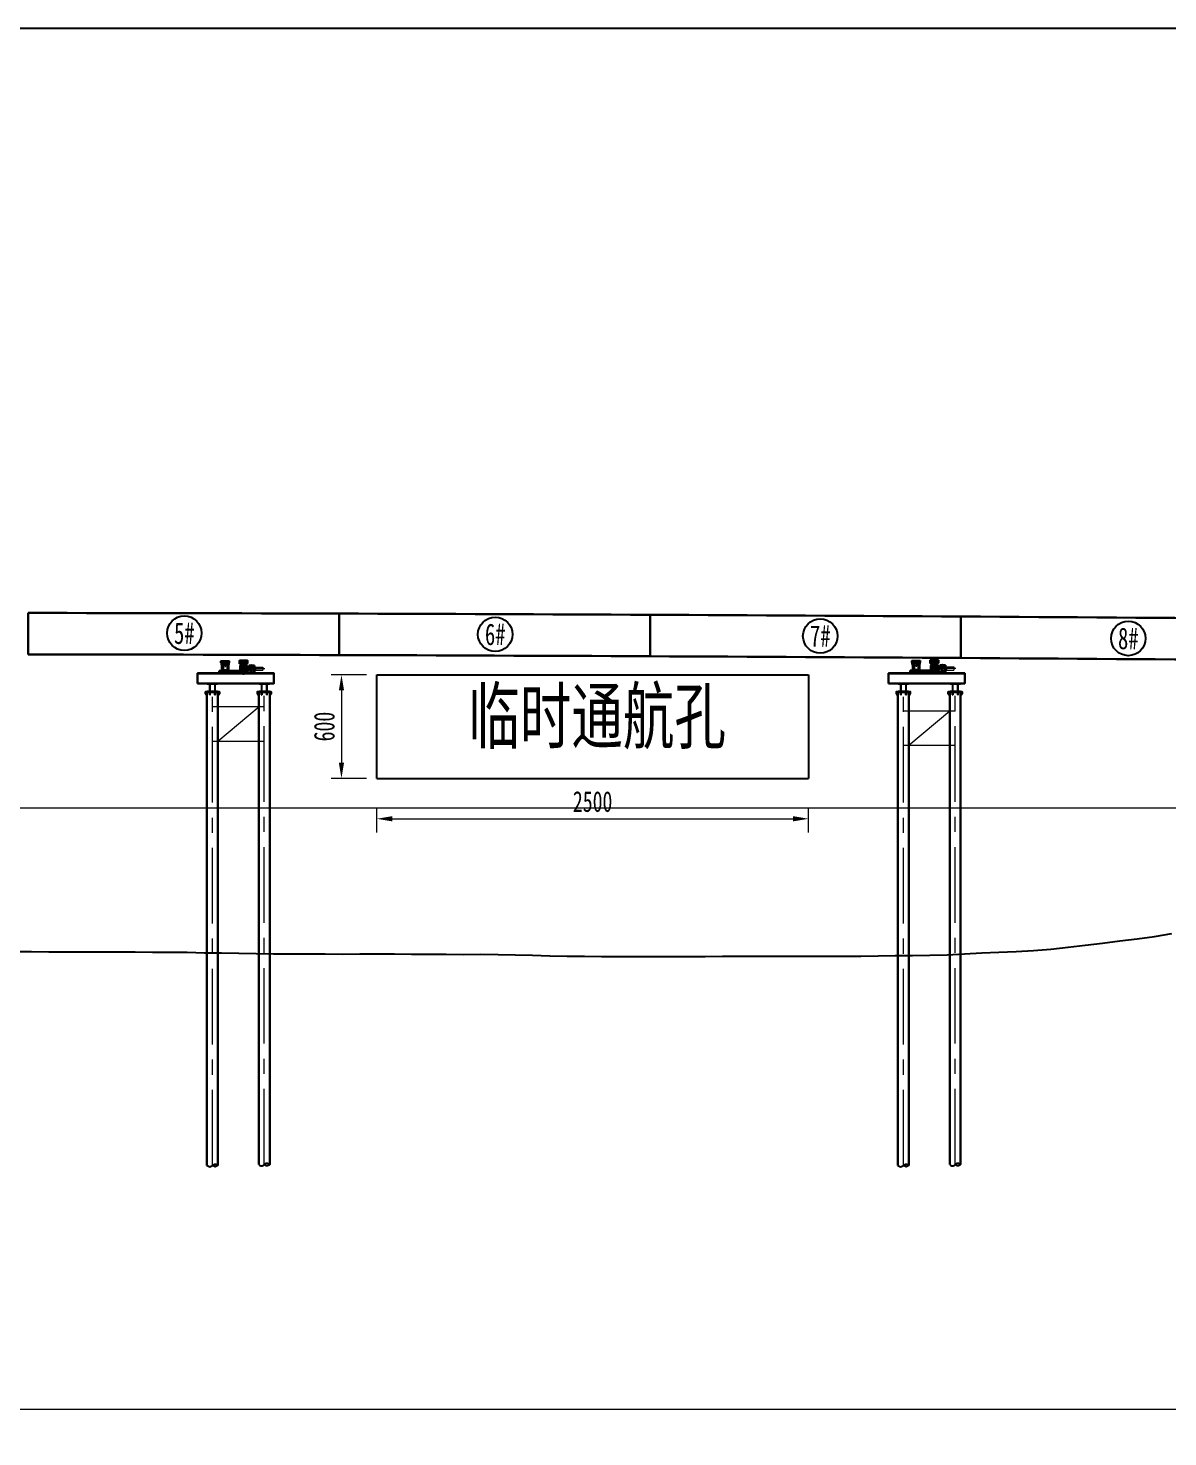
# Model space of a CAD drawing. Extents: x 1767995 to 4174245, y 542814 to 862564.
# Drawn here: x 2917973 to 2983950, y 781028 to 862564 of the extents above; entities that cross this region are included whole.
import ezdxf
from ezdxf.enums import TextEntityAlignment as Align
from ezdxf.lldxf.tags import DXFTag

# ---------------------------------------------------------------- set-up
doc = ezdxf.new("R2010")
doc.units = 0
doc.header["$LTSCALE"] = 3500
for name, pattern in [('ACAD_ISO02W100', [15, 12, -3]), ('CENTER', [2, 1.25, -0.25, 0.25, -0.25]), ('CENTER8', [6.35, 3.96875, -0.79375, 0.79375, -0.79375]), ('CENTERX2', [101.6, 63.5, -12.7, 12.7, -12.7]), ('DASHED', [0.75, 0.5, -0.25]), ('LINEL4', [12.5, 7.5, -2, 1, -2])]:
    doc.linetypes.add(name, pattern=pattern)
doc.layers.get('Defpoints').update_dxf_attribs({"color": 8})
for name, color, linetype, lineweight in [('0 尺寸线', 4, 'Continuous', 18), ('1 BZ 标注', 2, 'Continuous', 13), ('1粗实线', 1, 'Continuous', 30), ('3中心线', 6, 'CENTER', 18), ('5文本', 7, 'Continuous', 15), ('AM_0', 7, 'Continuous', 50), ('中心线', 2, 'CENTER', 15), ('尺寸标注', 3, 'Continuous', 18), ('文字', 7, 'Continuous', 15), ('标注', 3, 'Continuous', 18), ('桥 构造粗实', 1, 'Continuous', 30)]:
    doc.layers.add(name, color=color, linetype=linetype, lineweight=lineweight)
for name, color, linetype in [('M_Prof', 2, 'Continuous'), ('卡特粗实线', 7, 'Continuous'), ('纵_地面线', 30, 'Continuous')]:
    doc.layers.add(name, color=color, linetype=linetype)
doc.styles.add('wlx0.7', font='仿宋_GB2312.TTF', dxfattribs={"width": 0.7})
doc.styles.add('图内文字', font='仿宋_GB2312.TTF', dxfattribs={"width": 0.7})
tags = doc.linetypes.add('DASHDOT0', pattern=[1, 0.4, -0.3, 0, -0.3]).pattern_tags.tags
tags[10:11] = [DXFTag(74, 4), DXFTag(75, 0), DXFTag(340, '0'), DXFTag(46, 0.0), DXFTag(50, 0.0), DXFTag(44, 0.0), DXFTag(45, 0.0)]
tags[8:9] = [DXFTag(74, 4), DXFTag(75, 0), DXFTag(340, '0'), DXFTag(46, 0.0), DXFTag(50, 0.0), DXFTag(44, 0.0), DXFTag(45, 0.0)]
tags[6:7] = [DXFTag(74, 4), DXFTag(75, 0), DXFTag(340, '0'), DXFTag(46, 0.0), DXFTag(50, 0.0), DXFTag(44, 0.0), DXFTag(45, 0.0)]
tags[4:5] = [DXFTag(74, 4), DXFTag(75, 0), DXFTag(340, '0'), DXFTag(46, 0.0), DXFTag(50, 0.0), DXFTag(44, 0.0), DXFTag(45, 0.0)]
doc.dimstyles.new('600', dxfattribs={"dimscale": 600, "dimtxt": 2, "dimasz": 1.5, "dimexe": 1, "dimexo": 1, "dimgap": 0.65, "dimtad": 1, "dimdec": 0, "dimlfac": 0.1, "dimzin": 0, "dimdsep": 46, "dimtxsty": 'wlx0.7', "dimcen": 0, "dimclrd": 7, "dimclre": 7, "dimclrt": 7, "dimadec": 0, "dimazin": 0, "dimtfac": 1, "dimtdec": 0, "dimtmove": 1, "dimatfit": 3, "dimfxl": 1, "dimtolj": 1, "dimtzin": 0, "dimlwd": 13, "dimlwe": 13, "dimarcsym": 1})

# ---------------------------------------------------------------- blocks, each defined once
blk = doc.blocks.new('SW_CENTERMARKSYMBOL_15')
at = {"color": 0, "linetype": 'Continuous', "lineweight": 0}
for p, q in [((-1, 0), (-1.21374, 0)), ((0, 0), (-0.5, 0)), ((0, 1), (0, 1.21374)), ((0, 0), (0, 0.5)), ((0, 0), (0, -0.5)), ((0, 0), (0.5, 0)), ((1, 0), (1.21374, 0)), ((0, -1), (0, -1.21374))]:
    blk.add_line(p, q, dxfattribs=at)
blk = doc.blocks.new('1234569')
at = {"layer": '尺寸标注', "color": 7, "linetype": 'CENTER8'}
for p, q in [((-196111, -679551), (-196090, -679551)), ((-196100, -679562), (-196100, -679541)), ((-196100, -679595), (-196100, -679566))]:
    blk.add_line(p, q, dxfattribs=at)
at = {"layer": '尺寸标注', "color": 7}
for points in [[(-196106, -679565), (-196106, -679565, 0.414214), (-196108, -679567), (-196108, -679575)], [(-196093, -679575), (-196093, -679567, 0.414214), (-196095, -679565), (-196095, -679565)]]:
    blk.add_lwpolyline(points, format="xyb", dxfattribs=at)
blk.add_lwpolyline([(-196095, -679575), (-196095, -679600), (-196100, -679603), (-196105, -679600), (-196105, -679575)], dxfattribs=at)
for radius in [15, 10.4]:
    blk.add_circle((-196100, -679551), radius, dxfattribs=at)
blk = doc.blocks.new('456')
at = {"layer": '尺寸标注', "color": 1, "linetype": 'DASHDOT0'}
for p, q in [((-216147, -678337), (-216154, -678337)), ((-216150, -678340), (-216150, -678333))]:
    blk.add_line(p, q, dxfattribs=at)
at = {"layer": '尺寸标注', "color": 1}
blk.add_circle((-216150, -678337), 3.5, dxfattribs=at)
blk = doc.blocks.new('321321')
at = {"layer": '尺寸标注', "color": 1, "linetype": 'DASHDOT0'}
for p, q in [((-216211, -682364), (-216218, -682364)), ((-216214, -682367), (-216214, -682360)), ((-215991, -682364), (-215998, -682364)), ((-215994, -682367), (-215994, -682360)), ((-215771, -682364), (-215778, -682364)), ((-215774, -682367), (-215774, -682360)), ((-215551, -682364), (-215558, -682364)), ((-215554, -682367), (-215554, -682360)), ((-215331, -682364), (-215338, -682364)), ((-215334, -682367), (-215334, -682360))]:
    blk.add_line(p, q, dxfattribs=at)
at = {"layer": '尺寸标注', "color": 1}
for points in [[(-216212, -682367), (-216210, -682364), (-216212, -682360), (-216216, -682361), (-216218, -682364), (-216216, -682367)], [(-215992, -682367), (-215990, -682364), (-215992, -682360), (-215996, -682361), (-215998, -682364), (-215996, -682367)], [(-215772, -682367), (-215770, -682364), (-215772, -682360), (-215776, -682361), (-215778, -682364), (-215776, -682367)], [(-215552, -682367), (-215550, -682364), (-215552, -682360), (-215556, -682361), (-215558, -682364), (-215556, -682367)], [(-215332, -682367), (-215330, -682364), (-215332, -682360), (-215336, -682361), (-215338, -682364), (-215336, -682367)]]:
    blk.add_lwpolyline(points, close=True, dxfattribs=at)
at = {"layer": '尺寸标注', "color": 4}
for centre, radius in [((-216214, -682364), 6), ((-216214, -682364), 5), ((-215994, -682364), 6), ((-215774, -682364), 6), ((-215554, -682364), 6), ((-215334, -682364), 6)]:
    blk.add_circle(centre, radius, dxfattribs=at)
at = {"layer": '尺寸标注', "color": 1}
for centre in [(-216214, -682364), (-215994, -682364), (-215774, -682364), (-215554, -682364), (-215334, -682364)]:
    blk.add_circle(centre, 5, dxfattribs=at)
at = {"layer": '尺寸标注', "color": 251}
for centre in [(-216214, -682364), (-215994, -682364), (-215774, -682364), (-215554, -682364), (-215334, -682364)]:
    blk.add_circle(centre, 3, dxfattribs=at)
blk = doc.blocks.new('0123')
at = {"layer": '尺寸标注', "color": 0}
for p, q in [((-197674, -679484), (-197674, -679478)), ((-197671, -679484), (-197671, -679509)), ((-197670, -679484), (-197670, -679478)), ((-197662, -679478), (-197662, -679484)), ((-197661, -679484), (-197661, -679509))]:
    blk.add_line(p, q, dxfattribs=at)
at = {"layer": '尺寸标注', "color": 0, "linetype": 'DASHDOT0'}
blk.add_line((-197666, -679473), (-197666, -679513), dxfattribs=at)
at = {"layer": '尺寸标注', "color": 0}
for points in [[(-197658, -679478), (-197674, -679478, 0.414214), (-197675, -679479), (-197675, -679484)], [(-197657, -679484), (-197657, -679479, 0.414214), (-197658, -679478), (-197658, -679484)]]:
    blk.add_lwpolyline(points, format="xyb", dxfattribs=at)
blk.add_lwpolyline([(-197671, -679509), (-197661, -679509), (-197666, -679513)], close=True, dxfattribs=at)
blk = doc.blocks.new('23322')
at = {"layer": '尺寸标注', "color": 0}
for p, q in [((39013, 49007), (39030, 49014)), ((39085, 48934), (39092, 48951)), ((39188, 48934), (39181, 48950)), ((39261, 49109), (39244, 49102)), ((39261, 49006), (39244, 49013))]:
    blk.add_line(p, q, dxfattribs=at)
for centre, radius in [((39021, 49010), 9), ((39022, 49106), 9), ((39137, 49058), 90), ((39137, 49058), 90), ((39089, 49173), 9), ((39089, 48942), 9), ((39184, 48942), 9), ((39185, 49173), 9), ((39252, 49010), 9), ((39253, 49105), 9)]:
    blk.add_circle(centre, radius, dxfattribs=at)
blk.add_arc((39137, 49058), 150, 296.46128, 243.53872, dxfattribs=at)
blk = doc.blocks.new('ewqwe')
h = blk.add_hatch()
h.set_pattern_fill('ANSI37', color=5, scale=4)
h.set_pattern_definition([(45, (60193.746, -5943.269), (-8.98025612, 8.98025612), []), (135, (60193.746, -5943.269), (-8.98025612, -8.98025612), [])])
h.paths.add_polyline_path([(965601, 492388), (966080, 492388), (966080, 492408), (965601, 492408)])
at = {"color": 2, "lineweight": 30}
for p, q in [((965601, 492388), (966081, 492388)), ((965601, 492208), (965601, 492378)), ((965601, 492208), (966081, 492208)), ((965601, 492188), (966081, 492188)), ((965651, 492148), (965671, 492148)), ((965706, 492208), (965706, 492368)), ((965726, 492208), (965726, 492368)), ((965831, 492208), (965831, 492368)), ((965851, 492208), (965851, 492368)), ((965956, 492208), (965956, 492368)), ((965976, 492208), (965976, 492368)), ((966011, 492148), (966031, 492148)), ((966081, 492208), (966081, 492378)), ((966081, 492188), (966081, 492208))]:
    blk.add_line(p, q, dxfattribs=at)
at = {"color": 2}
for p, q in [((965601, 492368), (965601, 492388)), ((965601, 492188), (965601, 492208))]:
    blk.add_line(p, q, dxfattribs=at)
at = {"color": 2, "lineweight": 30}
blk.add_lwpolyline([(965601, 492368), (966081, 492368), (966081, 492388)], dxfattribs=at)
at = {"layer": '0 尺寸线'}
blk.add_lwpolyline([(965601, 492388), (966081, 492388), (966081, 492408), (965601, 492408)], close=True, dxfattribs=at)
at = {"layer": '1 BZ 标注'}
for p, q in [((965651, 492148), (965671, 492148)), ((966011, 492148), (966031, 492148))]:
    blk.add_line(p, q, dxfattribs=at)
at = {"layer": '中心线', "linetype": 'CENTERX2'}
for p, q in [((965651, 492188), (965651, 492148)), ((965651, 492188), (965651, 492148)), ((965671, 492188), (965671, 492148)), ((965671, 492188), (965671, 492148)), ((965671, 492148), (966011, 492148)), ((965671, 492148), (966011, 492148)), ((966011, 492188), (966011, 492148)), ((966011, 492188), (966011, 492148)), ((966031, 492188), (966031, 492148)), ((966031, 492188), (966031, 492148))]:
    blk.add_line(p, q, dxfattribs=at)
at = {"layer": '卡特粗实线'}
blk.add_line((965976, 492208), (965996, 492208), dxfattribs=at)
blk = doc.blocks.new('A$C159A2C35')
h = blk.add_hatch()
h.set_pattern_fill('ANSI37', color=5, scale=4)
h.set_pattern_definition([(45, (-904848.285, -497628.079), (-8.98025612, 8.98025612), []), (135, (-904848.285, -497628.079), (-8.98025612, -8.98025612), [])])
h.paths.add_polyline_path([(449, 703), (928, 703), (928, 723), (449, 723)])
at = {"layer": '尺寸标注', "linetype": 'ACAD_ISO02W100', "lineweight": 30, "ltscale": 3}
h = blk.add_hatch(dxfattribs=at)
h.set_pattern_fill('ANSI32', color=3, scale=50)
h.set_pattern_definition([(45, (-39514.227, -48795.501), (-13.258252, 13.258252), []), (45, (-39505.388, -48795.501), (-13.258252, 13.258252), [])])
h.paths.add_polyline_path([(-578, 68), (-578, 48), (-175, 48), (-175, 68)])
at = {"color": 5, "linetype": 'Continuous', "lineweight": 0}
for p, q in [((-771, 352), (-1493, 352)), ((-771, 172), (-1493, 172)), ((-878, 375), (-879, 375)), ((-873, 369), (-873, 365)), ((-870, 369), (-873, 369)), ((-873, 365), (-873, 352)), ((-870, 365), (-870, 369)), ((-870, 365), (-870, 352)), ((-864, 375), (-865, 375)), ((-771, 394), (-811, 394)), ((-771, 386), (-811, 386)), ((-771, 378), (-811, 378)), ((-771, 126), (-811, 126)), ((-771, 118), (-811, 118)), ((-771, 110), (-811, 110))]:
    blk.add_line(p, q, dxfattribs=at)
at = {"color": 7, "linetype": 'Continuous'}
for p, q in [((-1026, 45), (-588, 45)), ((-923, 45), (-952, 45)), ((-667, 45), (-724, 45)), ((-588, 45), (-576, 45)), ((-118, 45), (-576, 45)), ((684, 131), (688, 131)), ((686, 418), (690, 418))]:
    blk.add_line(p, q, dxfattribs=at)
at = {"color": 6, "linetype": 'Continuous'}
blk.add_line((-578, 424), (-175, 424), dxfattribs=at)
at = {"color": 5, "linetype": 'Continuous'}
for p, q in [((-546, 98), (-546, 424)), ((-207, 424), (-207, 98))]:
    blk.add_line(p, q, dxfattribs=at)
at = {"color": 2, "lineweight": 30}
for p, q in [((448, 603), (448, 723)), ((448, 703), (928, 703)), ((448, 603), (928, 603)), ((448, 583), (928, 583)), ((473, 533), (473, 583)), ((473, 533), (483, 533)), ((473, 533), (522, 433)), ((483, 533), (483, 583)), ((483, 533), (532, 433)), ((522, 433), (563, 433)), ((553, 603), (553, 683)), ((563, 433), (563, 583)), ((573, 603), (573, 683)), ((678, 603), (678, 683)), ((698, 603), (698, 683)), ((803, 603), (803, 683)), ((814, 433), (814, 583)), ((814, 433), (856, 433)), ((823, 603), (823, 683)), ((894, 533), (846, 433)), ((904, 533), (856, 433)), ((894, 533), (894, 583)), ((904, 533), (904, 583)), ((928, 603), (928, 703))]:
    blk.add_line(p, q, dxfattribs=at)
at = {"color": 2}
for p, q in [((448, 683), (448, 703)), ((448, 583), (448, 603))]:
    blk.add_line(p, q, dxfattribs=at)
at = {"color": 5, "linetype": 'DASHED'}
for p, q in [((553, 433), (553, 583)), ((824, 433), (824, 583))]:
    blk.add_line(p, q, dxfattribs=at)
at = {"color": 5, "linetype": 'Continuous', "lineweight": 0}
for points in [[(-879, 375), (-879, 380), (-879, 382)], [(-864, 382), (-864, 382), (-864, 382), (-866, 382), (-867, 382), (-870, 382), (-872, 382), (-875, 382), (-877, 382), (-878, 382), (-879, 382), (-879, 382)], [(-864, 382), (-864, 380), (-864, 375)]]:
    blk.add_lwpolyline(points, dxfattribs=at)
blk.add_lwpolyline([(-811, 95), (-811, 410, -0.414214), (-809, 412), (-773, 412, -0.414214), (-771, 410), (-771, 95, -0.414214), (-773, 93), (-809, 93, -0.414214)], format="xyb", close=True, dxfattribs=at)
for points in [[(-603, 287), (-751, 287, -0.414214), (-753, 289), (-753, 310, 0.414214), (-755, 312), (-771, 312)], [(-771, 212), (-755, 212, 0.414214), (-753, 214), (-753, 235, -0.414214), (-751, 237), (-603, 237, 0.414214), (-598, 242), (-598, 282, 0.414214), (-603, 287)]]:
    blk.add_lwpolyline(points, format="xyb", dxfattribs=at)
at = {"color": 2, "lineweight": 30}
blk.add_lwpolyline([(448, 683), (928, 683)], dxfattribs=at)
at = {"color": 7, "linetype": 'Continuous'}
for centre, radius in [((686, 131), 8.26), ((686, 131), 7.14), ((688, 418), 8.26), ((688, 418), 7.14), ((686, 131), 2), ((688, 418), 2)]:
    blk.add_circle(centre, radius, dxfattribs=at)
at = {"color": 5, "linetype": 'Continuous', "lineweight": 0}
for points, knots in [([(-873, 369), (-875, 369), (-876, 370), (-878, 371), (-878, 371)], [0, 0, 0, 0, 0.993902, 1, 1, 1, 1]), ([(-865, 371), (-866, 371), (-867, 370), (-869, 369), (-870, 369)], [0, 0, 0, 0, 0.587839, 1, 1, 1, 1])]:
    blk.add_open_spline(points, degree=3, knots=knots, dxfattribs=at)
at = {"color": 7, "linetype": 'Continuous'}
for points in [[(680, 125), (680, 126), (678, 127), (678, 130), (678, 133), (679, 136), (681, 138), (683, 139), (686, 140), (689, 139), (692, 138), (694, 135), (695, 133), (695, 130), (694, 127), (692, 125), (690, 123), (687, 122), (684, 122), (682, 123), (681, 125), (680, 125)], [(682, 412), (682, 413), (680, 414), (680, 417), (680, 420), (681, 423), (683, 425), (685, 426), (688, 427), (691, 426), (694, 425), (696, 423), (697, 420), (697, 417), (696, 414), (694, 412), (692, 410), (689, 409), (686, 410), (684, 411), (683, 412), (682, 412)]]:
    blk.add_open_spline(points, degree=3, knots=[0, 0, 0, 0, 0.053715, 0.10743, 0.161125, 0.214803, 0.268509, 0.322226, 0.375879, 0.429453, 0.483028, 0.536683, 0.5904, 0.644106, 0.697784, 0.751479, 0.805199, 0.858879, 0.912473, 0.966037, 1, 1, 1, 1], dxfattribs=at)
at = {"layer": '0 尺寸线'}
blk.add_lwpolyline([(449, 703), (928, 703), (928, 723), (449, 723)], close=True, dxfattribs=at)
at = {"layer": '1 BZ 标注'}
for p, q in [((-1493, 352), (-1493, 172)), ((928, 703), (928, 683)), ((928, 603), (928, 583))]:
    blk.add_line(p, q, dxfattribs=at)
at = {"layer": 'AM_0', "color": 7, "lineweight": 30}
for p, q in [((-1010, 453), (-1010, 45)), ((-841, 453), (-1010, 453)), ((-990, 453), (-990, 45)), ((-877, 45), (-877, 0)), ((-841, 45), (-841, 453)), ((-811, 453), (-841, 453)), ((-811, 45), (-811, 453)), ((-761, 453), (-811, 453)), ((1006, 45), (1006, 135)), ((1026, 45), (1026, 135))]:
    blk.add_line(p, q, dxfattribs=at)
for points in [[(-1026, 45), (1026, 45), (1026, 0), (-1026, 0)], [(386, 65), (986, 65), (986, 45), (386, 45)]]:
    blk.add_lwpolyline(points, close=True, dxfattribs=at)
blk.add_lwpolyline([(1026, 135), (-511, 135, -0.414214), (-661, 285), (-661, 353, 0.414491), (-761, 453)], format="xyb", dxfattribs=at)
blk.add_lwpolyline([(-678, 45), (-678, 48), (-576, 48), (346, 48), (346, 45)], dxfattribs=at)
at = {"layer": '中心线', "linetype": 'CENTERX2'}
blk.add_line((688, 610), (688, 363), dxfattribs=at)
at = {"layer": '卡特粗实线'}
blk.add_line((823, 603), (843, 603), dxfattribs=at)
at = {"layer": '尺寸标注', "color": 253, "linetype": 'LINEL4'}
for p, q in [((-1611, 262), (-207, 262)), ((-377, -88), (-377, 571)), ((-377, 571), (-377, -88)), ((-377, -22), (-377, 522)), ((-326, 386), (-333, 369)), ((546, 440), (546, 65)), ((546, 121), (826, 121)), ((596, 205), (596, 143)), ((776, 205), (776, 143)), ((827, 440), (826, 65))]:
    blk.add_line(p, q, dxfattribs=at)
at = {"layer": '尺寸标注', "color": 4}
for p, q in [((-811, 402), (-811, 343)), ((-811, 388), (-811, 45)), ((-811, 93), (-811, 153)), ((-811, 45), (1026, 45)), ((-227, 98), (-527, 98)), ((-522, 48), (-522, 48)), ((-514, 48), (-514, 48)), ((-444, 128), (-310, 128)), ((-385, 45), (-385, 45)), ((-381, 45), (-381, 45)), ((-373, 45), (-373, 45)), ((-369, 45), (-369, 45)), ((-244, 68), (-244, 68)), ((-228, 68), (-228, 68)), ((346, 45), (346, 135)), ((366, 45), (366, 135)), ((506, 65), (686, 65)), ((686, 143), (586, 125)), ((686, 65), (866, 65))]:
    blk.add_line(p, q, dxfattribs=at)
at = {"layer": '尺寸标注', "color": 8, "linetype": 'ACAD_ISO02W100'}
for p, q in [((-661, 272), (-811, 272)), ((-661, 252), (-811, 252))]:
    blk.add_line(p, q, dxfattribs=at)
at = {"layer": '尺寸标注', "color": 6}
blk.add_line((947, 45), (-811, 45), dxfattribs=at)
at = {"layer": '尺寸标注', "color": 6, "lineweight": 30}
for p, q in [((-708, 291), (-708, 327)), ((-708, 291), (-708, 327)), ((-708, 197), (-708, 233)), ((-708, 197), (-708, 233)), ((-706, 329), (-578, 329)), ((-706, 289), (-578, 289)), ((-706, 235), (-578, 235)), ((-706, 195), (-578, 195)), ((-175, 63), (-175, 58))]:
    blk.add_line(p, q, dxfattribs=at)
at = {"layer": '尺寸标注', "color": 4, "linetype": 'ACAD_ISO02W100'}
for p, q in [((-673, 289), (-673, 329)), ((-673, 287), (-673, 237)), ((-673, 237), (-673, 287)), ((-673, 195), (-673, 235)), ((-648, 289), (-648, 329)), ((-648, 237), (-648, 287)), ((-648, 195), (-648, 235)), ((-623, 289), (-623, 329)), ((-623, 287), (-623, 237)), ((-623, 237), (-623, 287)), ((-623, 195), (-623, 235))]:
    blk.add_line(p, q, dxfattribs=at)
at = {"layer": '尺寸标注', "color": 1, "linetype": 'CENTER8'}
blk.add_line((-633, 109), (327, 109), dxfattribs=at)
at = {"layer": '尺寸标注', "color": 2}
blk.add_line((-578, 87), (-578, 424), dxfattribs=at)
at = {"layer": '尺寸标注', "color": 6, "linetype": 'ACAD_ISO02W100', "lineweight": 30, "ltscale": 3}
for p, q in [((-578, 98), (-175, 98)), ((-578, 68), (-175, 68))]:
    blk.add_line(p, q, dxfattribs=at)
at = {"layer": '尺寸标注', "color": 8}
for p, q in [((-526, 53), (-522, 57)), ((-526, 53), (-526, 48)), ((-522, 88), (-518, 90)), ((-522, 68), (-522, 88)), ((-522, 68), (-522, 57)), ((-518, 90), (-514, 88)), ((-514, 88), (-514, 68)), ((-514, 68), (-514, 57)), ((-514, 57), (-510, 53)), ((-510, 53), (-510, 48)), ((-385, 53), (-381, 57)), ((-385, 53), (-385, 48)), ((-381, 88), (-377, 90)), ((-381, 68), (-381, 88)), ((-381, 68), (-381, 57)), ((-377, 90), (-373, 88)), ((-373, 88), (-373, 68)), ((-373, 68), (-373, 57)), ((-373, 57), (-369, 53)), ((-369, 53), (-369, 48)), ((-244, 53), (-240, 57)), ((-244, 53), (-244, 48)), ((-240, 88), (-236, 90)), ((-240, 68), (-240, 88)), ((-240, 68), (-240, 57)), ((-240, 57), (-240, 57)), ((-236, 90), (-232, 88)), ((-232, 88), (-232, 68)), ((-232, 68), (-232, 57)), ((-232, 57), (-228, 53)), ((-228, 53), (-228, 48)), ((423, 73), (449, 73)), ((423, 65), (423, 73)), ((449, 65), (423, 65)), ((426, 17), (426, 65)), ((426, 17), (436, 13)), ((427, 27), (427, 73)), ((427, 17), (427, 45)), ((443, 25), (429, 25)), ((436, 13), (446, 17)), ((445, 27), (445, 73)), ((446, 17), (446, 65)), ((446, 17), (446, 45)), ((449, 73), (449, 65)), ((515, 100), (522, 103)), ((515, 100), (515, 55)), ((522, 103), (522, 55)), ((522, 103), (529, 100)), ((529, 100), (529, 55)), ((538, 540), (538, 443)), ((538, 443), (553, 438)), ((546, 205), (826, 205)), ((553, 438), (553, 423)), ((553, 423), (820, 423)), ((563, 125), (586, 125)), ((586, 125), (686, 143)), ((686, 143), (786, 125)), ((786, 125), (810, 125)), ((834, 443), (820, 438)), ((820, 423), (820, 438)), ((834, 443), (834, 540)), ((850, 103), (843, 100)), ((843, 100), (843, 55)), ((843, 95), (843, 55)), ((850, 103), (850, 55)), ((857, 100), (850, 103)), ((850, 100), (850, 55)), ((857, 100), (857, 55)), ((857, 95), (857, 55)), ((924, 73), (948, 73)), ((924, 65), (924, 73)), ((948, 65), (924, 65)), ((926, 16), (926, 65)), ((926, 16), (936, 13)), ((927, 26), (927, 73)), ((927, 16), (927, 45)), ((943, 24), (929, 24)), ((936, 13), (946, 16)), ((945, 26), (945, 73)), ((946, 16), (946, 65)), ((946, 16), (946, 45)), ((948, 73), (948, 65))]:
    blk.add_line(p, q, dxfattribs=at)
at = {"layer": '尺寸标注', "color": 8, "linetype": 'DASHDOT0'}
for p, q in [((-518, 68), (-518, 90)), ((-377, 68), (-377, 90)), ((-236, 68), (-236, 90))]:
    blk.add_line(p, q, dxfattribs=at)
at = {"layer": '尺寸标注', "color": 1}
blk.add_line((-501, 314), (-484, 307), dxfattribs=at)
at = {"layer": '尺寸标注', "color": 4, "linetype": 'ACAD_ISO02W100', "lineweight": 30, "ltscale": 3}
for p, q in [((-392, 127), (-392, 515)), ((-362, 127), (-362, 515))]:
    blk.add_line(p, q, dxfattribs=at)
at = {"layer": '尺寸标注', "color": 0}
blk.add_line((324, 45), (924, 45), dxfattribs=at)
at = {"layer": '尺寸标注', "color": 8, "linetype": 'CENTER8'}
for p, q in [((436, 25), (436, 73)), ((936, 24), (936, 73))]:
    blk.add_line(p, q, dxfattribs=at)
at = {"layer": '尺寸标注', "color": 1, "lineweight": 30}
for p, q in [((497, 540), (497, 65)), ((497, 540), (875, 540)), ((502, 545), (870, 545)), ((538, 581), (538, 564)), ((539, 563), (838, 563)), ((539, 562), (585, 551)), ((836, 583), (540, 583)), ((586, 551), (787, 551)), ((586, 549), (586, 545)), ((786, 545), (786, 549)), ((787, 551), (837, 562)), ((838, 564), (838, 581)), ((875, 540), (875, 65))]:
    blk.add_line(p, q, dxfattribs=at)
at = {"layer": '尺寸标注', "color": 1, "linetype": 'LINEL4'}
for p, q in [((586, 551), (586, 205)), ((786, 551), (786, 205))]:
    blk.add_line(p, q, dxfattribs=at)
at = {"layer": '尺寸标注', "color": 6, "lineweight": 30}
for points in [[(-1021, 361), (-1026, 361), (-1026, 163), (-1021, 163)], [(-1016, 163), (-1010, 163), (-1010, 361), (-1016, 361)], [(-578, 68), (-578, 424), (-546, 424), (-546, 98)], [(-546, 98), (-546, 424), (-207, 424), (-207, 98)], [(-207, 98), (-207, 424), (-175, 424), (-175, 68)]]:
    blk.add_lwpolyline(points, dxfattribs=at)
at = {"layer": '尺寸标注', "color": 2}
blk.add_lwpolyline([(-705, 329), (-665, 329), (-665, 334), (-705, 334)], close=True, dxfattribs=at)
at = {"layer": '尺寸标注', "color": 3}
blk.add_lwpolyline([(-623, 339, 0.414214), (-626, 342), (-653, 342), (-663, 342), (-670, 342, 0.414214), (-673, 339), (-673, 335), (-665, 335), (-665, 329), (-673, 329), (-673, 178, 0.414583), (-670, 175), (-626, 175, 0.413844), (-623, 178)], format="xyb", close=True, dxfattribs=at)
at = {"layer": '尺寸标注', "color": 7, "linetype": 'ACAD_ISO02W100'}
blk.add_lwpolyline([(327, 115), (-633, 115), (-633, 103), (327, 103)], close=True, dxfattribs=at)
at = {"layer": '尺寸标注', "color": 3, "linetype": 'ACAD_ISO02W100', "lineweight": 30, "ltscale": 3}
blk.add_lwpolyline([(-578, 48), (-175, 48), (-175, 68), (-578, 68)], close=True, dxfattribs=at)
at = {"layer": '尺寸标注', "color": 4, "lineweight": 30}
blk.add_lwpolyline([(-542, 545), (-212, 545), (-212, 515), (-542, 515)], close=True, dxfattribs=at)
at = {"layer": '尺寸标注', "color": 4, "linetype": 'ACAD_ISO02W100', "lineweight": 30, "ltscale": 3}
for points in [[(-542, 128), (-542, 515), (-512, 515), (-512, 128)], [(-242, 128), (-242, 515), (-212, 515), (-212, 127)]]:
    blk.add_lwpolyline(points, dxfattribs=at)
at = {"layer": '尺寸标注', "color": 4, "lineweight": 30}
blk.add_lwpolyline([(-542, 113, 0.414214), (-527, 98), (-227, 98, 0.414214), (-212, 113), (-212, 128), (-542, 128)], format="xyb", close=True, dxfattribs=at)
at = {"layer": '尺寸标注', "color": 4}
for points in [[(534, 45), (534, 55), (510, 55), (510, 45)], [(838, 45), (838, 55), (862, 55), (862, 45)]]:
    blk.add_lwpolyline(points, dxfattribs=at)
at = {"layer": '尺寸标注', "color": 8}
for points in [[(533, 55), (511, 55), (511, 48), (533, 48)], [(839, 55), (861, 55), (861, 48), (839, 48)]]:
    blk.add_lwpolyline(points, close=True, dxfattribs=at)
for points in [[(563, 125), (563, 178), (546, 178), (546, 205)], [(810, 125), (810, 178), (826, 178), (826, 205)]]:
    blk.add_lwpolyline(points, dxfattribs=at)
at = {"layer": '尺寸标注', "color": 6, "lineweight": 50}
blk.add_circle((-1018, 305), 4.84, dxfattribs=at)
at = {"layer": '尺寸标注', "color": 6, "lineweight": 30}
blk.add_circle((-1018, 218), 4.84, dxfattribs=at)
at = {"layer": '尺寸标注', "color": 252, "lineweight": 50}
for centre, radius in [((-1018, 305), 3.24), ((-1018, 218), 3.24), ((-1018, 305), 1.71), ((-1018, 218), 1.71)]:
    blk.add_circle(centre, radius, dxfattribs=at)
at = {"layer": '尺寸标注', "color": 6, "lineweight": 50}
for centre, start, end in [((-1018, 363), 203.39093, 336.60907), ((-1018, 161), 22.74399, 157.25601)]:
    blk.add_arc(centre, 4.84, start, end, dxfattribs=at)
at = {"layer": '尺寸标注', "color": 252, "lineweight": 50}
for centre, start, end in [((-1018, 363), 216.35681, 323.64319), ((-1018, 161), 35.26085, 144.73915)]:
    blk.add_arc(centre, 3.24, start, end, dxfattribs=at)
at = {"layer": '尺寸标注', "color": 6, "lineweight": 30}
for centre, start, end in [((-706, 327), 90, 180), ((-706, 291), 180, 270), ((-706, 233), 90, 180), ((-706, 197), 180, 270)]:
    blk.add_arc(centre, 2, start, end, dxfattribs=at)
at = {"layer": '尺寸标注', "color": 8}
for centre, start, end in [((429, 27), 180, 270), ((443, 27), 270, 0), ((929, 26), 180, 270), ((943, 26), 270, 0)]:
    blk.add_arc(centre, 2, start, end, dxfattribs=at)
at = {"layer": '尺寸标注', "color": 1}
blk.add_arc((502, 540), 5, 90, 180, dxfattribs=at)
at = {"layer": '尺寸标注', "color": 1, "lineweight": 30}
for centre, radius, start, end in [((540, 581), 2, 91.83477, 180.00189), ((540, 564), 2, 180.00189, 221.3973), ((540, 564), 2, 221.3973, 246.96415), ((584, 549), 2, 41.43658, 66.96415), ((584, 549), 2, 0.00255, 41.43658), ((788, 549), 2, 138.60095, 180.00255), ((788, 549), 2, 113.0462, 138.60095), ((836, 581), 2, 359.99798, 90), ((836, 564), 2, 293.0462, 318.6105), ((836, 564), 2, 318.6105, 359.99798), ((870, 540), 5, 0, 90)]:
    blk.add_arc(centre, radius, start, end, dxfattribs=at)
at = {"layer": '尺寸标注', "color": 4}
for points in [[(686, 140), (686, 140), (687, 140), (689, 139), (692, 138), (694, 135), (695, 133), (695, 130), (694, 127), (692, 125), (690, 123), (688, 122), (687, 122), (686, 122)], [(688, 427), (688, 427), (689, 427), (691, 426), (694, 425), (696, 423), (697, 420), (697, 417), (696, 414), (694, 412), (692, 410), (690, 410), (689, 409), (688, 409)]]:
    blk.add_open_spline(points, degree=3, knots=[0.3737289, 0.3737289, 0.3737289, 0.3737289, 0.3758789, 0.4294528, 0.4830281, 0.5366835, 0.5904001, 0.6441057, 0.6977838, 0.7514791, 0.8051994, 0.8588792, 0.8737029, 0.8737029, 0.8737029, 0.8737029], dxfattribs=at)
at = {"color": 7, "linetype": 'Continuous', "lineweight": 0, "xscale": -10, "yscale": 10, "zscale": 10}
for p in [(686, 131), (688, 418)]:
    blk.add_blockref('SW_CENTERMARKSYMBOL_15', p, dxfattribs=at)
at = {"layer": '1 BZ 标注'}
blk.add_blockref('ewqwe', (-966218, -491643), dxfattribs=at)
at = {"layer": '尺寸标注', "color": 4}
for name, p in [('1234569', (195274, 680028)), ('321321', (215631, 682473)), ('456', (215567, 678446)), ('456', (215567, 678446)), ('1234569', (195538, 679999)), ('456', (215787, 678446)), ('456', (215787, 678446)), ('1234569', (195909, 679999)), ('456', (216007, 678446)), ('456', (216007, 678446)), ('456', (216227, 678446)), ('456', (216227, 678446)), ('456', (216447, 678446)), ('456', (216447, 678446)), ('1234569', (197077, 679710))]:
    blk.add_blockref(name, p, dxfattribs=at)
at = {"layer": '尺寸标注', "color": 3}
blk.add_blockref('0123', (196973, 679818), dxfattribs=at)
at = {"layer": '尺寸标注', "color": 7}
blk.add_blockref('23322', (-39514, -48796), dxfattribs=at)
blk = doc.blocks.new('*D260')
at = {"color": 7, "linetype": 'Continuous', "lineweight": 13}
for p, q in [((2938151, 816015), (2938151, 817402)), ((2963151, 816015), (2963151, 817402)), ((2939051, 816802), (2962251, 816802))]:
    blk.add_line(p, q, dxfattribs=at)
at = {"color": 7}
for points in [[(2939051, 816952), (2939051, 816652), (2938151, 816802)], [(2962251, 816952), (2962251, 816652), (2963151, 816802)]]:
    blk.add_solid(points, dxfattribs=at)
at = {"layer": 'Defpoints', "color": 0}
for p in [(2963151, 816802), (2938151, 815415), (2963151, 815415)]:
    blk.add_point(p, dxfattribs=at)
at = {"color": 7, "insert": (2950651, 817792), "char_height": 1200, "attachment_point": 5, "style": 'wlx0.7'}
blk.add_mtext('\\A1;2500', dxfattribs=at)
blk = doc.blocks.new('*D261')
at = {"color": 7, "linetype": 'Continuous', "lineweight": 13}
for p, q in [((2937551, 825141), (2935510, 825141)), ((2936110, 824241), (2936110, 820041)), ((2937551, 819141), (2935510, 819141))]:
    blk.add_line(p, q, dxfattribs=at)
at = {"color": 7}
for points in [[(2935960, 824241), (2936260, 824241), (2936110, 825141)], [(2935960, 820041), (2936260, 820041), (2936110, 819141)]]:
    blk.add_solid(points, dxfattribs=at)
at = {"layer": 'Defpoints', "color": 0}
for p in [(2938151, 825141), (2936110, 819141), (2938151, 819141)]:
    blk.add_point(p, dxfattribs=at)
at = {"color": 7, "insert": (2935120, 822141), "char_height": 1200, "attachment_point": 5, "rotation": 90, "style": 'wlx0.7'}
blk.add_mtext('\\A1;600', dxfattribs=at)

msp = doc.modelspace()

# ---------------------------------------------------------------- linework, layer by layer
for p, q in [((2938151.4, 819141), (2938151.4, 825141)), ((2938151.4, 825141), (2963151.4, 825141)), ((2963151.4, 825141), (2963151.4, 819141)), ((2938151.4, 819141), (2963151.4, 819141))]:
    msp.add_line(p, q)
for centre in [(2927013.1, 827547.1), (2945013.1, 827477.9), (2963828.9, 827380.5), (2981661.5, 827242.8)]:
    msp.add_circle(centre, 1000)
at = {"layer": '1粗实线'}
for p, q in [((2928325, 796739.6), (2928325, 824135.9)), ((2928955, 796739.6), (2928955, 824135.8)), ((2931325, 796788.4), (2931325, 824135.9)), ((2931955, 796788.4), (2931955, 824135.8)), ((2968325, 796739.6), (2968325, 824135.9)), ((2968955, 796739.6), (2968955, 824135.8)), ((2971325, 796788.4), (2971325, 824135.9)), ((2971955, 796788.4), (2971955, 824135.8))]:
    msp.add_line(p, q, dxfattribs=at)
for points in [[(2927783.2, 824639.9), (2932195.2, 824639.9), (2932195.2, 825227.9), (2927783.2, 825227.9)], [(2967783.2, 824639.9), (2972195.2, 824639.9), (2972195.2, 825227.9), (2967783.2, 825227.9)], [(2928325, 823985.9), (2928290, 823985.9), (2928240, 824035.9), (2928240, 824135.9), (2928240, 824035.9), (2928290, 823985.9)], [(2928240, 824135.9), (2929040, 824135.9)], [(2928496, 824135.9), (2928496, 823985.9), (2928484, 823985.9), (2928484, 824135.9), (2928484, 823985.9), (2928496, 823985.9)], [(2928796, 824135.9), (2928796, 823985.9), (2928784, 823985.9), (2928784, 824135.9), (2928784, 823985.9), (2928796, 823985.9)], [(2928990, 823985.9), (2928955, 823985.9)], [(2929040, 824035.9), (2928990, 823985.9), (2929040, 824035.9), (2929040, 824135.9)], [(2931325, 823985.9), (2931290, 823985.9), (2931240, 824035.9), (2931240, 824135.9), (2931240, 824035.9), (2931290, 823985.9)], [(2931240, 824135.9), (2932040, 824135.9)], [(2931496, 824135.9), (2931496, 823985.9), (2931484, 823985.9), (2931484, 824135.9), (2931484, 823985.9), (2931496, 823985.9)], [(2931796, 824135.9), (2931796, 823985.9), (2931784, 823985.9), (2931784, 824135.9), (2931784, 823985.9), (2931796, 823985.9)], [(2931990, 823985.9), (2931955, 823985.9)], [(2932040, 824035.9), (2931990, 823985.9), (2932040, 824035.9), (2932040, 824135.9)], [(2968325, 823985.9), (2968290, 823985.9), (2968240, 824035.9), (2968240, 824135.9), (2968240, 824035.9), (2968290, 823985.9)], [(2968240, 824135.9), (2969040, 824135.9)], [(2968496, 824135.9), (2968496, 823985.9), (2968484, 823985.9), (2968484, 824135.9), (2968484, 823985.9), (2968496, 823985.9)], [(2968796, 824135.9), (2968796, 823985.9), (2968784, 823985.9), (2968784, 824135.9), (2968784, 823985.9), (2968796, 823985.9)], [(2968990, 823985.9), (2968955, 823985.9)], [(2969040, 824035.9), (2968990, 823985.9), (2969040, 824035.9), (2969040, 824135.9)], [(2971325, 823985.9), (2971290, 823985.9), (2971240, 824035.9), (2971240, 824135.9), (2971240, 824035.9), (2971290, 823985.9)], [(2971240, 824135.9), (2972040, 824135.9)], [(2971496, 824135.9), (2971496, 823985.9), (2971484, 823985.9), (2971484, 824135.9), (2971484, 823985.9), (2971496, 823985.9)], [(2971796, 824135.9), (2971796, 823985.9), (2971784, 823985.9), (2971784, 824135.9), (2971784, 823985.9), (2971796, 823985.9)], [(2971990, 823985.9), (2971955, 823985.9)], [(2972040, 824035.9), (2971990, 823985.9), (2972040, 824035.9), (2972040, 824135.9)]]:
    msp.add_lwpolyline(points, close=True, dxfattribs=at)
for points in [[(2928240, 824151.9), (2928240, 824135.9), (2928240, 824151.9), (2929040, 824151.9), (2929040, 824135.9), (2929040, 824151.9)], [(2931240, 824151.9), (2931240, 824135.9), (2931240, 824151.9), (2932040, 824151.9), (2932040, 824135.9), (2932040, 824151.9)], [(2968240, 824151.9), (2968240, 824135.9), (2968240, 824151.9), (2969040, 824151.9), (2969040, 824135.9), (2969040, 824151.9)], [(2971240, 824151.9), (2971240, 824135.9), (2971240, 824151.9), (2972040, 824151.9), (2972040, 824135.9), (2972040, 824151.9)]]:
    msp.add_lwpolyline(points, dxfattribs=at)
at = {"layer": '3中心线'}
for p, q in [((2928640, 796739.6), (2928640, 824135.9)), ((2931640, 796788.4), (2931640, 824135.9)), ((2968640, 796739.6), (2968640, 824135.9)), ((2971640, 796788.4), (2971640, 824135.9)), ((2928640, 823303.3), (2931640, 823303.3)), ((2928959.5, 821303.3), (2931337.1, 823303.3)), ((2968640, 823053.4), (2971640, 823053.4)), ((2968959.5, 821053.4), (2971337.1, 823053.4)), ((2928640, 821303.3), (2931640, 821303.3)), ((2968640, 821053.4), (2971640, 821053.4))]:
    msp.add_line(p, q, dxfattribs=at)
at = {"layer": '5文本'}
msp.add_line((2730495, 782626.7, -0.3), (3211745, 782626.7, -0.3), dxfattribs=at)
at = {"layer": 'Defpoints', "elevation": -0.3}
msp.add_lwpolyline([(2730495, 862564.2), (3211745, 862564.2), (3211745, 542814.2), (2730495, 542814.2)], close=True, dxfattribs=at)
at = {"layer": 'M_Prof'}
for p, q in [((2927783.2, 825207.9), (2932195.2, 825207.9)), ((2967783.2, 825207.9), (2972195.2, 825207.9)), ((2927783.2, 824659.9), (2932195.2, 824659.9)), ((2967783.2, 824659.9), (2972195.2, 824659.9))]:
    msp.add_line(p, q, dxfattribs=at)
for points in [[(2928340, 824151.9), (2928640, 824151.9), (2928640, 824169.9), (2928508.5, 824169.9, -0.4142136), (2928495.5, 824182.9), (2928495.5, 824608.9, -0.4142136), (2928508.5, 824621.9), (2928640, 824621.9), (2928640, 824639.9), (2928340, 824639.9), (2928340, 824621.9), (2928471.5, 824621.9, -0.4142136), (2928484.5, 824608.9), (2928484.5, 824182.9, -0.4142136), (2928471.5, 824169.9), (2928340, 824169.9)], [(2928640, 824151.9), (2928940, 824151.9), (2928940, 824169.9), (2928808.5, 824169.9, -0.4142136), (2928795.5, 824182.9), (2928795.5, 824608.9, -0.4142136), (2928808.5, 824621.9), (2928940, 824621.9), (2928940, 824639.9), (2928640, 824639.9), (2928640, 824621.9), (2928771.5, 824621.9, -0.4142136), (2928784.5, 824608.9), (2928784.5, 824182.9, -0.4142136), (2928771.5, 824169.9), (2928640, 824169.9)], [(2931340, 824151.9), (2931640, 824151.9), (2931640, 824169.9), (2931508.5, 824169.9, -0.4142136), (2931495.5, 824182.9), (2931495.5, 824608.9, -0.4142136), (2931508.5, 824621.9), (2931640, 824621.9), (2931640, 824639.9), (2931340, 824639.9), (2931340, 824621.9), (2931471.5, 824621.9, -0.4142136), (2931484.5, 824608.9), (2931484.5, 824182.9, -0.4142136), (2931471.5, 824169.9), (2931340, 824169.9)], [(2931640, 824151.9), (2931940, 824151.9), (2931940, 824169.9), (2931808.5, 824169.9, -0.4142136), (2931795.5, 824182.9), (2931795.5, 824608.9, -0.4142136), (2931808.5, 824621.9), (2931940, 824621.9), (2931940, 824639.9), (2931640, 824639.9), (2931640, 824621.9), (2931771.5, 824621.9, -0.4142136), (2931784.5, 824608.9), (2931784.5, 824182.9, -0.4142136), (2931771.5, 824169.9), (2931640, 824169.9)], [(2968340, 824151.9), (2968640, 824151.9), (2968640, 824169.9), (2968508.5, 824169.9, -0.4142136), (2968495.5, 824182.9), (2968495.5, 824608.9, -0.4142136), (2968508.5, 824621.9), (2968640, 824621.9), (2968640, 824639.9), (2968340, 824639.9), (2968340, 824621.9), (2968471.5, 824621.9, -0.4142136), (2968484.5, 824608.9), (2968484.5, 824182.9, -0.4142136), (2968471.5, 824169.9), (2968340, 824169.9)], [(2968640, 824151.9), (2968940, 824151.9), (2968940, 824169.9), (2968808.5, 824169.9, -0.4142136), (2968795.5, 824182.9), (2968795.5, 824608.9, -0.4142136), (2968808.5, 824621.9), (2968940, 824621.9), (2968940, 824639.9), (2968640, 824639.9), (2968640, 824621.9), (2968771.5, 824621.9, -0.4142136), (2968784.5, 824608.9), (2968784.5, 824182.9, -0.4142136), (2968771.5, 824169.9), (2968640, 824169.9)], [(2971340, 824151.9), (2971640, 824151.9), (2971640, 824169.9), (2971508.5, 824169.9, -0.4142136), (2971495.5, 824182.9), (2971495.5, 824608.9, -0.4142136), (2971508.5, 824621.9), (2971640, 824621.9), (2971640, 824639.9), (2971340, 824639.9), (2971340, 824621.9), (2971471.5, 824621.9, -0.4142136), (2971484.5, 824608.9), (2971484.5, 824182.9, -0.4142136), (2971471.5, 824169.9), (2971340, 824169.9)], [(2971640, 824151.9), (2971940, 824151.9), (2971940, 824169.9), (2971808.5, 824169.9, -0.4142136), (2971795.5, 824182.9), (2971795.5, 824608.9, -0.4142136), (2971808.5, 824621.9), (2971940, 824621.9), (2971940, 824639.9), (2971640, 824639.9), (2971640, 824621.9), (2971771.5, 824621.9, -0.4142136), (2971784.5, 824608.9), (2971784.5, 824182.9, -0.4142136), (2971771.5, 824169.9), (2971640, 824169.9)]]:
    msp.add_lwpolyline(points, format="xyb", close=True, dxfattribs=at)
for points in [[(2928325, 796739.6), (2928482.5, 796660.8), (2928640, 796739.6), (2928797.5, 796818.3), (2928955, 796739.6)], [(2928955, 796739.6), (2928797.5, 796660.8), (2928640, 796739.6)], [(2931325, 796788.4), (2931482.5, 796709.6), (2931640, 796788.4), (2931797.5, 796867.1), (2931955, 796788.4)], [(2931955, 796788.4), (2931797.5, 796709.6), (2931640, 796788.4)], [(2968325, 796739.6), (2968482.5, 796660.8), (2968640, 796739.6), (2968797.5, 796818.3), (2968955, 796739.6)], [(2968955, 796739.6), (2968797.5, 796660.8), (2968640, 796739.6)], [(2971325, 796788.4), (2971482.5, 796709.6), (2971640, 796788.4), (2971797.5, 796867.1), (2971955, 796788.4)], [(2971955, 796788.4), (2971797.5, 796709.6), (2971640, 796788.4)]]:
    msp.add_spline(points, degree=3, dxfattribs=at)
at = {"layer": '标注', "color": 8}
msp.add_line((2827705.2, 817436.8), (3033203.4, 817436.8), dxfattribs=at)
at = {"layer": '桥 构造粗实'}
for p, q in [((2917972.8, 826318), (2917972.8, 828718)), ((2917972.8, 826318), (2917972.8, 828718)), ((2935972.8, 826278.3), (2935972.8, 828678.3)), ((2953972.8, 826209.1), (2953972.8, 828609.1)), ((2953972.8, 826209.1), (2953972.8, 828609.1)), ((2971972.8, 826110.4), (2971972.8, 828510.4))]:
    msp.add_line(p, q, dxfattribs=at)
for points in [[(2917972.8, 828718, -0.0008182), (2953972.8, 828609.1, -0.0008182)], [(2953972.8, 828609.1, -0.0008182), (2989972.8, 828382.3, -0.0008182)], [(2917972.8, 826318, -0.0008182), (2953972.8, 826209.1, -0.0008182)], [(2953972.8, 826209.1, -0.0008182), (2989972.8, 825982.3, -0.0008182)]]:
    msp.add_lwpolyline(points, format="xyb", dxfattribs=at)
at = {"layer": '纵_地面线', "color": 5, "flags": 128}
msp.add_lwpolyline([(2917172.9, 809126.8), (2918172.9, 809115.8), (2919172.9, 809107.8), (2920172.9, 809099.8), (2921172.9, 809091.8), (2922172.9, 809093.8), (2923172.9, 809095.8), (2924172.9, 809092.8), (2925172.9, 809089.8), (2926172.9, 809087.8), (2927172.9, 809076.8), (2928172.9, 809051.8), (2929172.9, 809035.8), (2930172.9, 809021.8), (2931172.9, 809007.8), (2932172.9, 808993.8), (2933172.9, 808987.8), (2934172.9, 808983.8), (2935172.9, 808978.8), (2936172.9, 808974.8), (2937172.9, 808976.8), (2938172.9, 808984.8), (2939172.9, 808979.8), (2940172.9, 808973.8), (2941172.9, 808966.8), (2942172.9, 808960.8), (2943172.9, 808954.8), (2944172.9, 808959.8), (2945172.9, 808950.8), (2946172.9, 808924.8), (2947172.9, 808898.8), (2948172.9, 808873.8), (2949172.9, 808849.8), (2950172.9, 808840.8), (2951172.9, 808836.8), (2952172.9, 808832.8), (2953172.9, 808828.8), (2954172.9, 808824.8), (2955172.9, 808828.8), (2956172.9, 808835.8), (2957172.9, 808838.8), (2958172.9, 808840.8), (2959172.9, 808843.8), (2960172.9, 808846.8), (2961172.9, 808846.8), (2962172.9, 808846.8), (2963172.9, 808846.8), (2964172.9, 808847.8), (2965172.9, 808847.8), (2966172.9, 808854.8), (2967172.9, 808868.8), (2968172.9, 808881.8), (2969172.9, 808894.8), (2970172.9, 808907.8), (2971172.9, 808920.8), (2972172.9, 808988.8), (2973172.9, 809037.8), (2974172.9, 809081.8), (2975172.9, 809125.8), (2976172.9, 809169.8), (2977172.9, 809247.8), (2978172.9, 809373.8), (2979172.9, 809491.8), (2980172.9, 809610.8), (2981172.9, 809728.8), (2982172.9, 809847.8), (2983172.9, 809990.8), (2984172.9, 810170.8)], dxfattribs=at)

# ---------------------------------------------------------------- block references
at = {"layer": '尺寸标注', "extrusion": (0, 0, -1), "zscale": -1}
for p in [(-2930061.5, 825223.5), (-2970061.5, 825241.5)]:
    msp.add_blockref('A$C159A2C35', p, dxfattribs=at)

# ---------------------------------------------------------------- texts
at = {"layer": '5文本', "insert": (2943448.6, 824310.3), "char_height": 3125, "attachment_point": 1, "style": '图内文字'}
msp.add_mtext('临时通航孔', dxfattribs=at)
at = {"layer": '文字', "style": '图内文字', "width": 0.7}
for s, p in [('5#', (2927013.1, 827547.1)), ('6#', (2945013.1, 827477.9)), ('7#', (2963828.9, 827380.5)), ('8#', (2981661.5, 827242.8))]:
    msp.add_text(s, height=1250, rotation=0.000002, dxfattribs=at).set_placement(p, align=Align.MIDDLE_CENTER)

# ---------------------------------------------------------------- dimensions: what is measured, and where the dimension line sits
dim = msp.add_linear_dim(base=(2936110.3, 819141), p1=(2938151.4, 825141), p2=(2938151.4, 819141), angle=90, dimstyle='600')
dim.commit()
dim.dimension.update_dxf_attribs({"geometry": '*D261', "text_midpoint": (2935120.3, 822141)})
dim = msp.add_linear_dim(base=(2963151.4, 816801.8), p1=(2938151.4, 815415.5), p2=(2963151.4, 815415.5), dimstyle='600')
dim.commit()
dim.dimension.update_dxf_attribs({"geometry": '*D260', "text_midpoint": (2950651.4, 817791.8)})

doc.saveas('drawing.dxf')
